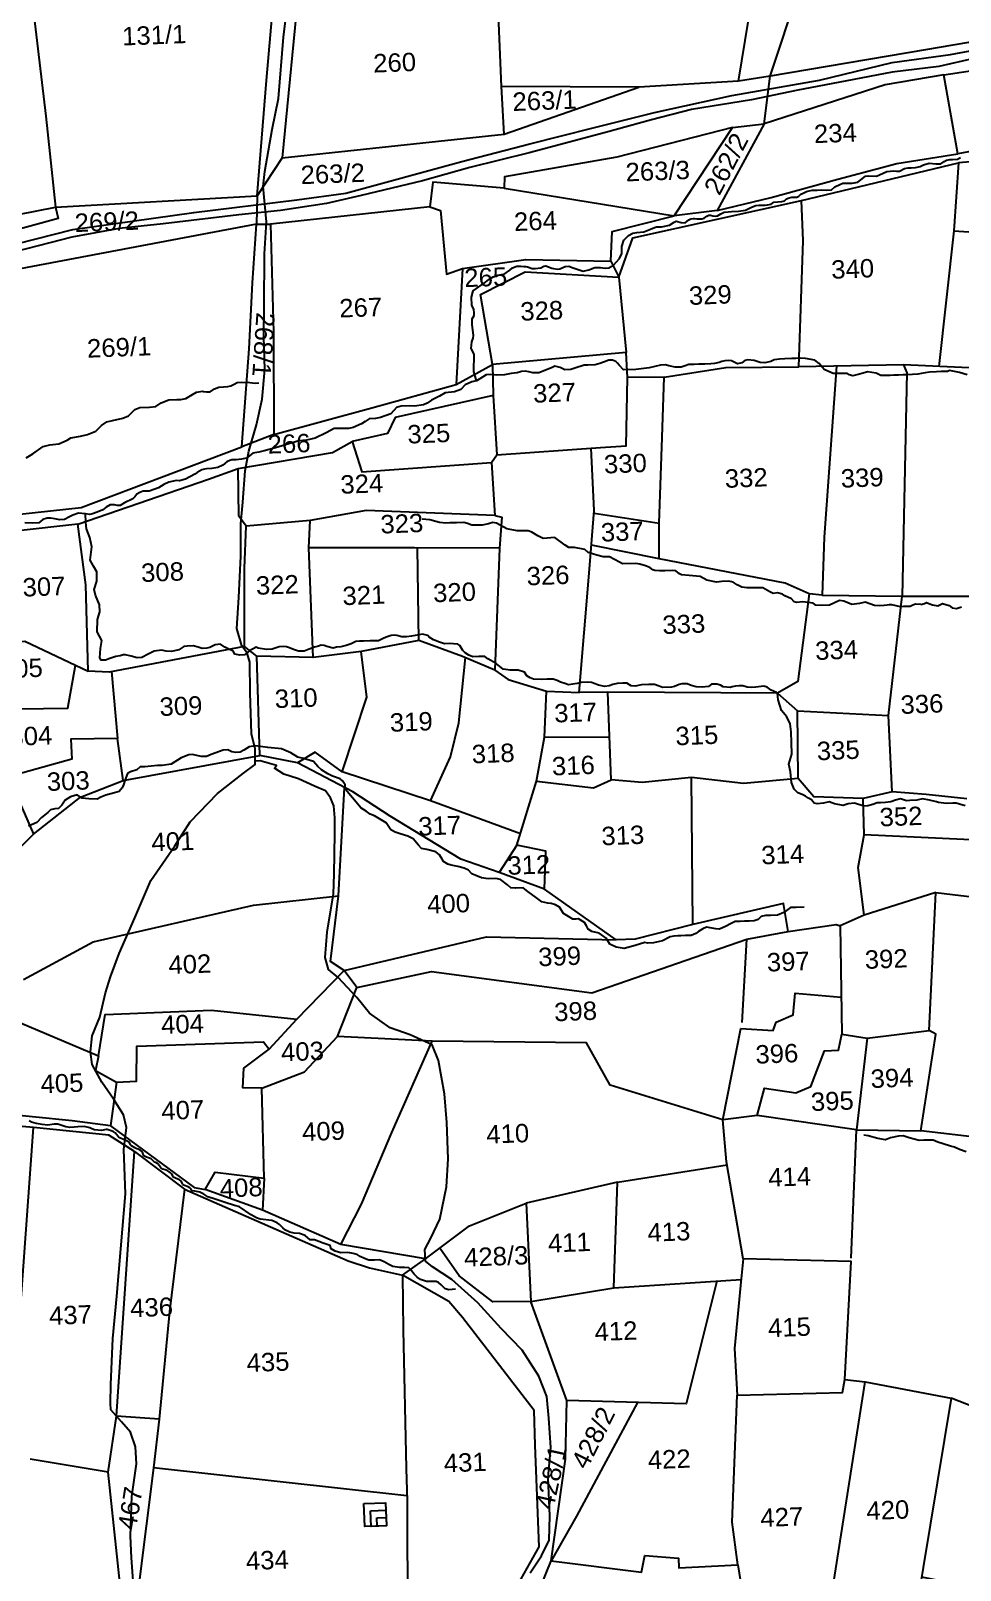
# Model space of a CAD drawing. Header units: inches. Extents: x 304037 to 460575, y 1453943 to 1639883.
# Drawn here: x 323095 to 323787, y 1602965 to 1604110 of the extents above; entities that cross this region are included whole.
import ezdxf

# ---------------------------------------------------------------- set-up
doc = ezdxf.new("R2010")
doc.units = ezdxf.units.IN
doc.header["$MEASUREMENT"] = 0
for name, color, linetype in [('NALA', 4, 'Continuous'), ('SQUAREWELL', 5, 'Continuous'), ('SURVEY_BND', 7, 'Continuous'), ('SURVEY_NO', 7, 'Continuous')]:
    doc.layers.add(name, color=color, linetype=linetype)
doc.layers.add('ROAD', color=1, linetype='Continuous', lineweight=25)
doc.styles.get("Standard").update_dxf_attribs({"font": 'arial.ttf'})

# ---------------------------------------------------------------- blocks, each defined once
blk = doc.blocks.new('KULLURU')
at = {"layer": 'NALA'}
for points in [[(152.36, 422.29), (152.02, 428.76), (152.42, 431.45), (154.06, 439.06), (155.45, 444.67), (156.81, 455.78), (158.29, 465.14), (159.16, 474.36), (159.36, 481.29), (160, 491.29), (161.16, 504.26), (162, 518.66), (162.2, 528.85), (163.44, 540.75), (163.44, 541.98), (163.64, 552.45), (163.2, 567.98), (162.52, 574.03), (162.56, 581.52), (161.56, 590.09), (160.45, 596.76), (159.11, 608.36), (157.99, 617.34)], [(227.79, 419.21), (228.52, 419.17), (228.85, 419.37), (229.24, 419.67), (229.61, 419.84), (229.99, 419.87), (230.23, 419.86), (230.65, 419.77), (231.56, 419.73), (232.01, 419.84), (232.54, 420.19), (232.91, 420.35), (233.2, 420.38), (233.63, 420.23), (234.11, 420.13), (234.45, 420.17), (235.07, 420.53), (235.71, 420.83), (236.43, 420.85), (237.05, 420.85), (238.31, 420.91), (239.56, 421), (240.69, 421.54), (241.5, 421.78), (242.05, 421.81), (243.17, 421.81), (243.61, 421.84), (244.3, 421.93), (244.78, 422.26), (246.23, 422.34), (246.75, 422.47), (247.14, 422.79), (247.62, 422.98), (248.11, 423.04), (248.5, 423.04), (249.04, 423.03), (249.4, 423.18), (249.79, 423.51), (250.17, 423.72), (250.81, 423.96), (251.32, 424.06), (251.88, 424.17), (252.75, 424.18), (253.57, 424.21), (254.4, 424.11), (255.39, 424.08), (256.01, 424.63), (256.9, 425.04), (257.47, 425.23), (259.15, 425.17), (260.19, 425.32), (260.8, 425.7), (261.66, 426.33), (262.12, 426.37), (263.67, 426.3), (264.24, 426.52), (264.89, 426.79), (265.56, 427.06), (266.76, 427.12), (267.32, 427.05), (267.87, 427.05), (268.8, 427.48), (269.45, 427.54), (270, 427.56), (270.82, 427.56), (271.65, 427.75), (272.28, 428.01), (273.3, 428.26), (274.55, 428.07), (275.42, 428.07), (276.08, 428.47), (276.48, 428.68), (277.08, 428.79), (277.59, 428.79), (278.5, 428.79), (279.05, 429.06)], [(118.61, 172.7), (118.36, 180.22), (118.32, 184.17), (118.86, 191.39), (119.96, 197.26), (119.89, 200.41), (119.07, 203.1), (117.48, 205.02), (115.67, 207.32), (115.67, 208.52), (115.81, 211.92), (116.52, 220.24), (117.58, 227.92), (118.61, 236.53), (119.85, 246.51), (119.85, 254.53), (120.49, 258.53), (120.03, 260.84), (118.4, 263.73), (116.34, 266.96), (114.71, 270.25), (114.5, 272.54), (114.92, 275.48), (116.45, 278.77), (117.66, 283.21), (118.65, 286.05), (120.42, 290.27), (123.51, 296.62), (126.71, 303.3), (131.32, 309.43), (134.27, 313.66), (139.44, 318.62), (144.31, 322.15), (146.47, 323.67), (146.61, 326.51), (146.01, 329.27), (146.08, 336.73), (146.22, 342.3), (145.83, 343.97), (144.91, 345.35), (144.13, 348.54), (144.7, 354.15), (145.37, 361.67), (145.55, 367.54), (146.12, 371.47), (146.72, 377.18), (147.54, 380.73), (149.1, 385.45), (150.37, 390.09), (151.05, 395.42), (151.08, 401.37), (151.33, 406.88), (151.8, 416.47), (152.36, 422.29)], [(189.45, 391.87), (189.06, 393.6), (189.23, 396.73), (188.74, 397.82), (188.85, 398.98), (189.12, 399.69), (189.2, 400.12), (189.07, 402.17), (189.12, 403.18), (189.5, 403.8), (189.53, 404.26), (189.45, 404.86), (189.15, 405.7), (189.15, 407.14), (189.47, 408.25), (191.76, 409.78), (192.41, 410.24), (193.22, 410.67), (194.07, 410.97), (194.75, 411.05), (195.26, 411.11), (196.27, 411.76), (196.81, 412.17), (197.6, 412.47), (198.3, 412.41), (198.9, 412.36), (199.23, 412.3), (199.53, 412.25), (200.37, 411.92), (200.94, 411.92), (201.94, 411.98), (202.49, 412.25), (202.89, 412.33), (203.93, 411.84), (204.25, 411.76), (205.04, 411.6), (205.42, 411.68), (206.37, 412.06), (207.05, 412.09), (207.86, 411.73), (209.64, 411.06), (210.65, 411.28), (211.79, 411.63), (212.82, 411.63), (213.66, 411.47), (214.32, 411.49), (215.21, 411.93), (216.35, 413.12), (216.79, 414.04), (216.81, 415.26), (217.25, 416.41), (218.1, 417.26), (218.96, 417.66), (219.67, 417.74), (220.97, 417.82), (222.17, 418.26), (222.9, 418.53), (223.26, 418.61), (224.21, 418.61), (225.65, 418.86), (226.51, 419.37), (226.89, 419.51), (227.79, 419.21)], [(268.69, 348.03), (269.37, 348.22), (269.7, 348.39), (270.15, 348.18), (270.8, 347.9), (271.76, 347.66), (272.11, 347.87), (272.6, 348.08), (273.84, 347.69), (274.33, 347.22), (275.13, 347.06), (276.09, 347.36)], [(275.32, 311.11), (274.29, 311.47), (273.72, 311.64), (273.1, 311.66), (271.97, 311.66), (270.48, 311.88), (270.16, 312.02), (268.89, 312.42), (267.63, 312.68), (266.56, 312.46), (265.31, 312.46), (264.69, 312.46), (263.58, 312.82), (262.71, 312.66), (261.81, 312.34), (260.88, 312.28), (259.95, 312.28), (259.31, 312.28), (258.54, 311.98), (257.6, 311.78), (256.89, 311.78), (255.24, 312.4), (254.03, 312.3), (253.16, 312.04), (251.55, 312.42), (250.64, 312.78), (249.59, 312.61), (248.42, 312.55), (247.86, 312.67), (247.4, 313.28), (246.91, 313.64), (246.37, 314.02), (245.74, 314.31), (245, 314.65), (244.35, 315.36), (243.87, 316.61), (243.79, 318.54), (243.57, 319.91), (244.13, 321.71), (244.17, 323.87), (244.17, 325.79), (244.09, 327.26), (243.49, 328.56), (242.6, 329.77), (242.06, 331.69), (241.98, 332.92), (241.79, 333.08), (240.85, 333.54), (240.14, 334.09), (239.52, 334.31), (238.07, 334.19), (237.34, 334.15), (236.51, 334.23), (235.75, 334.51), (235.08, 334.55), (234.4, 334.53), (233.79, 334.39), (233.43, 334.31), (232.14, 334.47), (231.7, 334.79), (231.01, 335.02), (230.05, 335.02), (229.46, 334.63), (228.33, 334.57), (227.24, 334.65), (226.36, 334.95), (225.65, 335.29), (224.64, 335.33), (224.18, 335.21), (223.27, 334.85), (222.77, 334.79), (221.1, 334.79), (220.49, 335.03), (219.67, 335.39), (218.66, 335.4), (217.31, 335.39), (216.14, 335.21), (215.4, 335.31), (214.65, 335.82), (213.95, 335.86), (212.92, 335.8), (212.11, 335.66), (211.41, 335.44), (210.6, 335.4), (209.46, 335.65), (208.88, 335.91), (208.23, 336.2), (207.59, 336.26), (206.36, 336.26), (205.63, 336.12), (204.04, 335.91), (203.36, 336.18), (202.59, 336.48), (202.03, 336.78), (201.28, 337.08), (200.19, 337.12), (199.08, 337.12), (197.71, 337.18), (197.09, 337.45), (196.52, 337.89), (196.14, 338.52), (194.97, 338.98), (193.54, 339), (192.23, 339.24), (191, 340.32), (189.54, 341.21), (189, 341.69), (187.91, 341.73), (186.84, 341.73), (186.14, 342.02), (185.49, 342.5), (185.07, 342.92), (184.57, 343.87), (184.22, 344.09), (183.4, 344.18), (182.77, 344.26), (181.77, 344.26), (180.9, 344.62), (179.79, 345.1), (179.03, 345.57), (178.78, 345.89), (177.84, 346.19), (175.84, 345.92), (174.91, 345.82), (174.04, 345.82), (173.18, 346.1), (172.77, 346.22), (172.13, 346.14), (171.22, 345.9), (170.54, 345.6), (169.77, 345.31), (168.3, 345.31), (167.05, 345.31), (166.34, 345.33), (165.68, 345.31), (164.79, 344.91), (163.85, 344.67), (162.9, 344.43), (162.11, 344.45), (161.46, 344.27), (160.33, 344.63), (159.87, 344.83), (159.3, 344.93), (158.86, 344.73), (158.08, 344.59), (157.11, 344.25), (156.2, 343.92), (155.19, 343.98), (154.45, 344.25), (153.34, 344.69), (153.02, 344.83), (152.49, 344.93), (151.69, 344.91), (151.31, 344.77), (150.4, 344.49), (149.33, 344.51), (147.86, 344.81), (147.52, 345.01), (146.25, 344.35), (145.32, 343.68), (144.49, 343.66), (143.59, 343.9), (143.29, 344.41), (141.81, 345.24), (141.01, 345.8), (140.08, 345.69), (139.05, 345.26), (138.52, 345.16), (137.67, 345.16), (136.93, 345.43), (136.02, 345.66), (134.95, 345.66), (134.32, 345.62), (133.4, 345.05), (132.05, 344.81), (131.1, 344.88), (130.24, 345.12), (128.94, 344.97), (127.79, 344.48), (126.65, 343.92), (125.77, 343.91), (124.69, 344.24), (123.7, 344.55), (123.23, 344.55), (122.7, 344.37), (121.89, 344.27), (120.77, 343.99), (120.01, 343.69), (119.2, 343.7), (118.96, 344.19), (119.17, 345.83), (119.45, 347.31), (118.71, 348.92), (118.85, 351.16), (119.32, 352.51), (119.27, 353.83), (118.64, 355.61), (118.44, 356.64), (119, 358.14), (119.06, 359.8), (118.47, 360.9), (117.94, 362.02), (118.33, 364.42), (118.01, 366.15), (117.47, 367.7), (117.41, 368.88), (117.4, 370.44), (116.11, 370.63), (115.09, 370.29), (114.45, 370.01), (113.55, 369.57), (112.69, 369.57), (111.77, 369.78), (111, 369.93), (110.4, 369.93), (109.6, 369.7), (108.82, 369.17), (107.6, 369.12), (106.32, 369.23)], [(107, 381.05), (108.23, 381.77), (110.2, 382.99), (111.41, 383.24), (113.06, 383.37), (114.58, 383.97), (115.25, 384.37), (117.03, 384.65), (118.32, 384.86), (119.84, 385.41), (120.93, 386.39), (121.92, 387.07), (122.95, 387.23), (124.85, 387.58), (125.9, 388), (127.09, 389.06), (128.01, 389.42), (129.82, 389.4), (130.93, 389.47), (131.94, 390.14), (133.36, 390.62), (134.79, 390.59), (135.54, 390.59), (136.47, 390.75), (137.71, 391.39), (138.44, 391.83), (139.52, 391.92), (139.71, 391.87), (140.26, 391.81), (140.94, 391.76), (141.77, 392.31), (142.52, 392.54), (143.39, 392.56), (144.17, 392.6), (144.76, 392.73), (145.33, 392.99), (145.93, 393.25), (146.75, 393.31), (148.21, 393.18), (149.21, 393.05), (149.84, 393.09)], [(278.71, 389.52), (277.35, 389.95), (275.55, 390.39), (275.19, 390.27), (274.04, 390.27), (273.21, 390.27), (271.9, 390.27), (271.14, 390.17), (269.78, 389.95), (267.8, 389.95), (267.09, 389.95), (266.22, 389.95), (265.39, 389.95), (264.75, 389.95), (263.68, 389.95), (263, 390), (262.2, 390.44), (260.61, 390.76), (259.83, 390.56), (258.9, 390.32), (257.95, 390.15), (257.25, 390.32), (256.83, 390.59), (254.37, 390.71), (253.4, 391.15), (252.79, 391.46), (251.91, 392.61), (251.14, 393.25), (249.48, 393.64), (248.46, 393.69), (247.68, 393.69), (246.97, 393.69), (245.68, 393.69), (244.71, 393.69), (243.71, 393.59), (243.12, 393.32), (242, 393.13), (241.2, 393.23), (240.12, 393.59), (238.98, 393.79), (238.39, 393.66), (237.84, 393.3), (237.04, 393.15), (235.99, 393.69), (235.43, 393.79), (234.75, 393.76), (234.23, 393.67), (233.7, 393.52), (232.89, 393.32), (232.21, 393.32), (231.09, 393.32), (230.02, 393.32), (229.14, 393.32), (228.16, 393.32), (227.51, 393.11), (226.75, 392.89), (225.68, 392.96), (224.56, 393.25), (223.97, 393.45), (223.02, 393.45), (220.97, 393.01), (218.51, 392.84), (216.24, 392.86), (215.52, 393.75), (215.2, 394.09), (214.96, 394.4), (214.32, 394.66), (213.69, 394.69), (212.87, 394.42), (212.03, 394.18), (211.16, 393.94), (209.84, 393.94), (209.12, 393.94), (207.41, 393.51), (206.69, 393.27), (205.59, 393.27), (204.74, 393.72), (203.78, 394.01), (203.21, 393.72), (200.87, 392.88), (199.74, 392.96), (199.01, 393.12), (198.35, 393.27), (197.72, 393.27), (196.88, 393.08), (195.79, 392.95), (194.57, 392.76), (193.15, 392.76), (192.02, 392.91), (191.28, 392.91), (190.05, 392.23), (189.45, 391.87), (188.58, 391.75), (187.34, 391.22), (186.54, 390.4), (185.37, 390.02), (183.67, 389.9), (182.61, 389.33), (181.98, 389.08), (181.11, 388.7), (180.32, 388.15), (179.67, 387.9), (178.02, 387.71), (177.06, 387.81), (175.57, 387.81), (174.72, 387.57), (173.61, 386.49), (171.76, 385.87), (170.82, 385.75), (169.68, 385.75), (168.92, 385.27), (168.25, 384.88), (166.7, 384.28), (165.91, 384.14), (163.22, 384.21), (161.72, 383.49), (159.73, 382.6), (158.11, 382.28), (156.7, 382.22), (152.42, 381.14), (150.34, 380.64), (149.33, 380.45), (148.25, 380.32), (147.07, 379.46), (146.15, 379.27), (145.19, 379.24), (144.42, 379.24), (143.53, 379), (142.71, 378.35), (141.81, 377.95), (140.68, 377.78), (139.72, 377.76), (139.34, 377.76), (138.89, 377.63), (137.97, 377.2), (137.54, 376.89), (135.8, 376.07), (134.75, 375.78), (134.2, 375.88), (132.8, 375.64), (131.84, 375.25), (130.85, 374.65), (129.11, 374.16), (128.05, 374.16), (127.45, 373.97), (126.9, 373.65), (126.47, 373.22), (126.1, 372.86), (124.56, 372.16), (123.79, 371.73), (123.19, 371.73), (122.71, 371.89), (121.92, 371.92), (121.2, 371.53), (120.57, 371.05), (119.52, 370.66), (118.65, 370.42), (118.19, 370.3), (117.4, 370.44)], [(268.69, 348.03), (267.74, 348.15), (267.22, 347.98), (266.74, 347.78), (266.1, 347.78), (265.5, 347.78), (264.98, 347.78), (263.39, 348.2), (262.91, 348.2), (262.54, 348.15), (262.02, 348.13), (261.12, 348.13), (260.25, 348.2), (258.58, 348.85), (257.56, 348.65), (256.12, 348.55), (254.73, 349.2), (253.93, 349.34), (252.04, 348.57), (250.55, 348.57), (249.55, 348.67), (249.13, 349.07), (247.26, 349.37), (246.07, 349.32), (245.69, 349.44), (245.2, 350.02), (244.03, 350.56), (243.6, 350.89), (242.71, 351.21), (241.93, 351.12), (241.33, 351.44), (240.05, 352.19), (239.45, 352.25), (238.41, 352.25), (237.24, 352.29), (236.24, 352.48), (235.42, 352.94), (234.73, 353.41), (233.91, 353.67), (232.64, 353.64), (231.68, 353.58), (229.92, 354.02), (228.77, 354.72), (226.76, 354.95), (225.39, 355.15), (225.03, 355.34), (224.33, 355.88), (223.73, 355.97), (222.39, 355.99), (221.38, 356.02), (220.52, 356.1), (220.18, 356.24), (219.68, 356.68), (218.87, 357.04), (217.85, 357.38), (217.14, 357.53), (214.73, 357.58), (214.18, 357.86), (212.39, 358.95), (211.24, 358.98), (210.11, 359.34), (208.52, 359.87), (207.98, 360.44), (206.11, 360.87), (205.06, 360.93), (204.4, 361.36), (202.56, 362.81), (200.46, 362.74), (199.54, 363.28), (198.46, 363.99), (197.81, 364.23), (196.68, 364.3), (195.8, 364.3), (193.94, 364.74), (192.1, 365.87), (191.43, 365.98), (190.6, 365.8), (189.45, 365.6), (187.61, 365.68), (186.78, 365.98), (186.16, 366.19), (184.82, 366.2), (183.58, 366.22), (182.87, 366.22), (181.73, 366.38), (181.06, 366.58), (179.95, 366.92), (178.59, 367.09)], [(245.3, 293.83), (243.86, 293.83), (242.8, 293.83), (241.61, 293.01), (240.41, 292.55), (239.17, 292.55), (238.2, 292.55), (237.42, 292.4), (236.87, 291.9), (236.12, 291.69), (235.21, 291.69), (234.39, 291.69), (233.55, 291.69), (232.65, 291.69), (231.83, 291.33), (230.97, 290.93), (229.77, 290.39), (229.09, 290.53), (227.43, 290.89), (226.75, 290.57), (225.91, 290.13), (225.4, 289.77), (224.58, 289.48), (223.51, 289.48), (222.71, 289.48), (222.16, 289.48), (221.41, 289.48), (220.75, 289.35), (219.32, 288.68), (217.66, 288.4), (216.65, 288.4), (216.09, 288.49), (214.32, 288.07), (212.3, 287.56), (210.83, 287.88), (209.71, 288.45), (209.1, 289.6), (207.82, 290.53), (206.52, 290.89), (205.89, 291.33), (205.6, 291.96), (205.24, 292.59), (204.19, 293.27), (203.77, 293.27), (203.14, 293.29), (202.4, 293.79), (201.5, 294.36), (200.8, 295.56), (200.11, 295.98), (199.31, 296.29), (198.7, 296.35), (197.67, 296.67), (196.72, 297.4), (195.19, 298.62), (194.36, 299.33), (192.99, 299.29), (192.09, 299.44), (191.52, 299.96), (190.3, 300.99), (189.44, 301.22), (188.03, 301.22), (186.85, 301.41), (185.8, 301.92), (185.13, 302.21), (184.52, 302.9), (183.76, 303.32), (182.61, 303.7), (181.41, 303.93), (180.82, 304.14), (180.02, 304.71), (179.79, 305.13), (179.35, 305.91), (178.7, 306.5), (177.1, 307), (176.11, 307.23), (175.63, 307.8), (174.69, 309.03), (173.74, 309.56), (172.38, 310), (171.49, 310.36), (170.67, 310.84), (170.34, 311.36), (169.9, 312.1), (167.81, 313.46), (167.06, 313.82), (166.34, 314.37), (165.4, 315.02), (164.87, 315.69), (163.97, 316.91), (162.73, 318.48), (162.71, 319.34), (162.23, 320.1), (161.83, 320.43), (160.48, 320.98), (159.62, 321.42), (158.51, 322.22), (157.86, 322.83), (157.1, 323.8), (155.31, 324.43), (154.28, 324.72), (153.06, 325.5), (151.36, 326.32), (148.92, 326.69), (146.69, 327.07), (145.54, 326.89), (144.51, 326.37), (143.86, 325.99), (143.04, 325.95), (142.3, 326.12), (141.63, 326.52), (140.75, 326.49), (138.52, 325.8), (137.68, 325.44), (136.69, 325.47), (135.91, 325.74), (135.07, 325.91), (134.46, 325.89), (133.05, 325.38), (131.22, 324.33), (129.54, 324.12), (128.72, 324.18), (126.38, 324.02), (125.56, 324.02), (124.9, 323.5), (123.73, 323.18), (123.22, 322.91), (122.65, 321.69), (122.4, 320.87), (122.13, 320.33), (121.54, 319.72), (120.7, 319.49), (119.08, 319.13), (118.2, 318.8), (117.48, 318.48), (115.97, 318.59), (114.79, 318.73), (114.45, 318.96), (113.86, 319.38), (112.67, 319.08), (111.64, 318.53), (111.03, 317.61), (110.4, 317.02), (109.71, 317), (108.93, 316.87), (108.43, 316.41), (107.23, 315.55), (106.37, 314.63), (104.81, 314.04)], [(190.77, 174.67), (191.51, 175.76), (192.96, 177.67), (194.48, 180.49), (194.77, 184.89), (194.73, 191.84), (195.4, 197.3), (195.26, 202.66), (195.05, 206.61), (193.74, 210.41), (190.92, 215.21), (187.24, 219.3), (183.17, 224.16), (178.61, 228.6), (175.15, 231), (173.95, 232.13), (173.88, 234.21), (175.08, 236.26), (176.85, 239.64), (178.26, 245.49), (178.76, 250.59), (178.79, 257.19), (178.61, 262.44), (177.73, 268.54), (176.67, 271.4), (172.78, 273.37), (169.18, 274.78), (165.53, 277.64), (163.31, 280.57), (160.09, 284.31), (158.36, 285.82), (157.87, 288.08), (158.4, 292.62), (159.84, 299.6), (160.06, 303.18), (160.45, 310.55), (160.62, 313.4), (160.52, 315.58), (159.92, 317.06), (159.07, 318.37), (157.13, 319.29), (154.23, 320.73), (151.65, 321.69), (149.96, 322.85), (150.33, 323.3), (147.4, 324.32), (146.5, 324.28)], [(139.62, 243.57), (137.93, 244.21), (136.15, 244.86), (134.83, 245.35), (134.07, 245.84), (133.39, 246.24), (132.49, 246.46), (131.95, 246.53), (131.81, 246.85), (131.61, 247.1), (131.3, 247.28), (130.67, 247.57), (130.36, 247.72), (130.3, 247.94), (130.09, 248.37), (129.76, 248.62), (129.46, 248.8), (129.03, 248.98), (128.8, 249.12), (128.59, 249.3), (128.59, 249.43), (128.44, 249.75), (128.2, 249.99), (127.96, 250.16), (127.62, 250.4), (127.21, 250.56), (126.84, 250.72), (126.49, 250.95), (126.23, 251.34), (125.89, 251.77), (125.61, 251.94), (125.38, 252.05), (125.18, 252.2), (124.79, 252.65), (124.31, 252.85), (123.95, 253.02), (123.45, 253.26), (123.28, 253.73), (123.07, 254.11), (122.81, 254.32), (122.5, 254.49), (122.21, 254.61), (121.87, 254.8), (121.27, 255.17), (121.12, 255.37), (120.94, 255.78), (120.54, 256.06), (120.05, 256.29), (119.48, 256.55), (119.04, 256.78), (118.7, 257.25), (118.41, 257.64), (118.04, 257.93), (116.96, 258.32), (116.78, 258.32), (115.94, 258.19), (115.26, 258.25), (114.68, 258.34), (114.22, 258.52), (113.86, 258.72), (113.33, 258.91), (112.8, 259.02), (111.67, 259.03), (110.99, 258.96), (110.21, 258.96), (109.47, 259.11), (108.77, 259.36), (108.02, 259.61), (107.35, 259.66), (106.19, 259.55), (105.2, 259.69), (104.09, 259.88), (103.27, 260.18), (102.85, 260.45)], [(273.03, 248.18), (271.85, 248.63), (270.97, 249.09), (270.22, 249.3), (268.95, 249.78), (267.95, 250.11), (267.14, 250.5), (265.44, 250.57), (264.6, 250.57), (262.78, 251.11), (261.73, 251.5), (260.85, 251.5), (259.4, 251.23), (258.49, 250.93), (257.1, 251.23), (255.35, 251.8), (254.56, 251.95)], [(179.19, 226.79), (178.01, 226.71), (177.31, 226.94), (176.65, 227.68), (176.14, 228.15), (175.71, 228.31), (174.81, 228.35), (173.95, 228.42), (172.9, 228.81), (172.28, 229.24), (171.81, 229.83), (171.14, 230.72), (170.87, 231.04), (170.09, 231.11), (169.23, 231.11), (167.98, 231.35), (167.24, 231.74), (166.42, 232.25), (165.6, 232.67), (164.66, 232.67), (163.65, 232.67), (162.87, 233.03), (162.09, 233.42), (161.58, 233.81), (160.84, 234.04), (159.86, 234.23), (158.57, 234.23), (157.6, 234.55), (156.89, 235.01), (156.72, 235.62), (155.47, 236.09), (153.9, 236.75), (153.12, 236.83), (152.23, 237.61), (151.21, 238.04), (150.24, 238.11), (149.45, 238.35), (148.71, 238.74), (148.2, 239.21), (147.66, 239.79), (147.23, 240.14), (146.25, 240.61), (144.18, 240.92), (143.52, 241.16), (142.54, 241.78), (140.47, 243.3), (139.62, 243.57)]]:
    blk.add_lwpolyline(points, dxfattribs=at)
at = {"layer": 'ROAD'}
for points in [[(96.38, 417.83), (117.12, 422.26), (139.21, 424.49), (158.06, 426.09), (167.04, 426.97), (188.34, 431.86), (200.84, 434.6), (212.48, 437.07), (223.74, 439.44), (237.93, 441.97), (253.99, 444.16), (267.3, 446.87), (277.98, 447.89), (296.96, 450.65), (313.58, 451.33)], [(282.17, 446.98), (275.74, 445.77), (267.26, 445.09), (256.06, 443.37), (249.94, 442.49), (241.49, 441.07), (230.47, 439.72), (223.12, 438.1), (214.7, 436.11), (200.62, 432.99), (189.73, 430.73), (181.05, 428.63), (169.76, 426.39), (163.41, 425.21), (155.03, 424.23), (147.42, 423.79), (133.57, 422.64), (125.53, 422.1), (116.86, 420.87), (106.62, 418.68)]]:
    blk.add_lwpolyline(points, dxfattribs=at)
at = {"layer": 'SQUAREWELL'}
for points in [[(161.02, 188.44), (164.96, 188.44), (164.96, 184.25), (161.02, 184.25)], [(162.18, 187.11), (164.96, 187.11), (164.96, 184.25), (162.18, 184.25)], [(163.28, 185.75), (164.96, 185.75), (164.96, 184.25), (163.28, 184.25)]]:
    blk.add_lwpolyline(points, close=True, dxfattribs=at)
at = {"layer": 'SURVEY_BND'}
for points in [[(155.68, 433.81), (150.89, 427.11), (153.36, 448), (156.1, 469.43), (157.68, 481.14), (160.14, 520.7), (163.5, 522.39)], [(245.03, 445.24), (239.24, 444.55), (244.42, 469.98), (245.37, 477.1), (250.9, 510.65), (257.32, 510.01)], [(294.19, 451.62), (273.45, 448.94), (245.03, 445.24), (250.85, 460.78), (261.94, 469.2), (274.67, 479.04), (290.08, 490.59), (292.64, 492.06), (296.05, 491.74)], [(109.87, 482.59), (113.01, 443.1), (114.12, 426.48), (150.89, 427.11)], [(239.24, 444.55), (221.06, 444.18), (196.06, 445.26), (196.05, 462.65), (197.59, 478.78), (245.29, 476.56)], [(160.17, 466.74), (155.68, 433.81), (196.23, 436.54), (196.06, 445.26)], [(297.85, 432.58), (278.6, 429.79), (276.63, 444.21), (298.06, 446.64)], [(196.23, 436.54), (221.06, 444.18)], [(276.63, 444.21), (265.85, 442.83), (243.6, 436.58), (234.41, 421.18), (244.33, 423.12), (256.6, 426), (267.47, 428.44), (278.6, 429.79)], [(243.6, 436.58), (245.03, 445.24)], [(237.8, 436.15), (216.57, 431.58), (196.01, 428.8), (195.88, 426.76), (226.6, 420.52)], [(234.41, 421.18), (226.6, 420.52), (237.8, 436.15), (243.6, 436.58)], [(295.18, 428.89), (278.69, 428.14), (277.33, 415.76), (293.54, 414.09)], [(150.89, 427.11), (150.57, 421.96), (93.93, 413.52), (93.8, 423.27), (114.12, 426.48)], [(114.12, 426.48), (114.52, 424.38), (93.85, 419.58)], [(195.88, 426.76), (182.9, 428.34), (182.22, 423.86), (184.14, 423.09), (184.73, 411.5), (187.68, 412.43), (199.3, 413.59), (214.71, 412.69), (215.18, 418.11), (226.6, 420.52)], [(267.22, 391.78), (248.2, 392.17), (249.88, 415.03), (249.84, 422.38), (278.69, 428.14)], [(182.22, 423.86), (153.08, 421.83), (152.88, 402.15), (152.24, 383.53), (170.22, 387.7), (185.73, 391.36)], [(152.24, 383.53), (146.3, 381.54), (148.35, 399.3), (149.43, 411.3), (150.57, 421.96), (153.08, 421.83)], [(214.71, 412.69), (216.05, 409.71), (218.87, 416.79), (249.84, 422.38)], [(277.33, 415.76), (273.62, 391.22)], [(93.93, 413.52), (96.46, 370.23), (116.66, 371.63), (146.3, 381.54)], [(187.68, 412.43), (185.73, 391.36), (192.5, 394.71)], [(216.05, 409.71), (216.85, 395.95), (192.5, 394.71), (190.8, 407.53), (199.05, 411.39), (216.05, 409.71)], [(192.5, 394.71), (192.37, 389.09), (192.62, 378.26), (211.51, 378.85), (216.23, 379.02), (216.92, 391.39), (216.85, 395.95)], [(223.59, 391.2), (234.87, 392.52), (248.2, 392.17)], [(209.9, 366.98), (221.69, 364.71), (222.83, 380.28), (223.59, 391.2), (216.92, 391.39)], [(255.01, 392.03), (251.57, 360.96), (250.81, 350.44), (265.37, 349.71)], [(289.71, 389.83), (267.22, 391.78), (267.78, 390.26), (265.37, 349.71), (278.57, 349.17), (285.97, 349.36), (287.69, 365.03)], [(192.37, 389.09), (174.37, 385.78), (172.88, 382.94), (166.4, 381.74), (167.95, 376.15), (191.63, 376.9), (192.62, 378.26)], [(191.63, 376.9), (191.83, 367.25), (168.46, 369.06), (158.22, 367.64), (146.5, 367.05), (145.29, 368.97), (145.51, 377.61), (162.76, 379.86), (166.4, 381.74)], [(192.45, 361.26), (190.74, 339.14), (193.12, 337.32), (199.99, 334.94), (205.91, 334.49), (208.57, 356.07), (209.96, 367.49), (209.85, 378.8)], [(145.36, 345.22), (120.58, 341.5), (116.76, 341.8), (116.93, 357.53), (115.94, 368.61), (140, 375.89), (145.51, 377.61)], [(115.94, 368.61), (104.51, 367.78), (102.48, 352.91), (101.71, 347.83), (105.47, 347.72), (116.76, 341.8)], [(191.83, 367.25), (193.07, 366.92), (192.45, 361.26), (176.98, 361.96), (157.8, 362.71), (158.22, 367.64)], [(157.76, 342.74), (147.52, 343.35), (145.36, 345.22), (145.91, 359.46), (146.5, 367.05)], [(250.81, 350.44), (248.47, 350.77), (244.16, 352.89), (221.44, 358.22), (221.69, 364.71)], [(177.1, 345.04), (166.55, 343.46), (157.76, 342.74), (157.8, 362.71)], [(190.74, 339.14), (184.97, 341.85), (177.1, 345.04), (177.52, 361.94)], [(221.44, 358.22), (209.19, 361.19)], [(248.47, 350.77), (245.79, 334.89), (241.98, 332.92), (211.12, 334.32), (205.91, 334.49)], [(241.98, 332.92), (245.47, 329.61), (262.01, 328.07), (265.37, 349.71)], [(95.13, 341.89), (94.96, 335.71), (112.8, 335.21), (114.53, 342.97)], [(162.23, 321.69), (157.48, 325.46), (154.22, 323.68), (147.4, 325.28), (147.52, 343.35)], [(178.12, 315.8), (162.23, 321.69), (167.25, 335.09), (166.55, 343.46)], [(121.03, 341.57), (121.64, 329.37), (113.16, 329.59), (113.16, 325.93), (101.55, 323.18), (95.4, 322.65), (94.96, 335.71)], [(194.23, 309.15), (178.12, 315.8), (178.12, 315.8), (182.04, 323.7), (183.83, 329.79), (185.47, 341.62)], [(199.29, 326.61), (199.99, 334.94)], [(245.15, 317.27), (235.17, 316.72), (225.76, 318.2), (216.76, 317.62), (211.09, 318.36), (211.12, 334.32)], [(105.67, 312.53), (114.45, 318.96), (122.35, 321.69), (121.64, 329.37)], [(262.12, 314.18), (256.81, 313.16), (247.84, 313.85), (245.15, 317.27), (245.47, 329.61)], [(275.66, 312.38), (268.31, 313.43), (262.12, 314.18), (262.01, 328.07)], [(122.35, 321.69), (147.4, 325.28)], [(197.53, 318.64), (199.29, 326.61), (211.1, 326.21)], [(101.55, 323.18), (105.67, 312.53), (103.5, 310.57), (98.42, 311.27)], [(193.52, 307.13), (190.09, 302.27), (183.2, 304.98), (170.68, 313.31), (164.02, 318.01), (154.22, 323.68)], [(102.82, 286.17), (115.75, 292.54), (145.19, 298.08), (160.73, 299.19), (162.58, 318.84)], [(224.96, 291.45), (214.35, 289.17), (210.88, 289.21), (198.21, 298.94), (198.7, 305.83), (193.52, 307.13), (197.53, 318.64), (207.85, 317.02), (211.09, 318.36)], [(242.24, 289.49), (241.59, 294.61), (224.96, 291.45), (225.76, 318.2)], [(281.33, 304.47), (256.75, 306.55), (256.81, 313.16)], [(269.37, 295.55), (256.17, 291.95), (255.42, 300.66), (256.75, 306.55)], [(198.21, 298.94), (190.09, 302.27)], [(100.44, 279.05), (115.94, 271.76), (117.45, 279.22), (136.81, 279.27), (152.27, 277.01), (161.22, 285.54), (158.8, 287.3), (160.73, 299.19)], [(285.13, 249.14), (264.97, 252.28), (268.37, 269.8), (267.19, 270.52), (269.37, 295.55), (277.91, 294.16), (275.49, 282.85), (290.11, 280.23)], [(256.17, 291.95), (251.71, 290.18), (251.29, 270.44), (255.86, 269.57), (267.19, 270.52)], [(161.22, 285.54), (187.31, 290.67), (210.88, 289.21)], [(233.21, 273.25), (234.67, 288.39), (242.24, 289.49), (250.99, 290.44), (251.71, 290.18)], [(229.05, 255.73), (208.78, 262.82), (204.75, 270.71), (176.72, 272.07), (159.51, 273.58), (163.4, 282.4), (177.08, 284.74), (206.08, 279.72), (234.67, 288.39)], [(163.4, 282.4), (161.22, 285.54)], [(235.3, 256.27), (229.05, 255.73), (232.93, 272.19), (238.82, 271.6), (239.41, 273.1), (242.55, 274.33), (243.1, 278.21), (251.43, 277.16)], [(115.94, 271.76), (115.26, 269.15), (118.99, 266.84), (122.64, 266.91), (122.99, 273.28), (146.03, 273.14), (147.02, 271.77), (152.27, 277.01)], [(145.41, 264.76), (153.27, 267.43), (159.51, 273.58)], [(158.67, 235.71), (162.71, 242.92), (168.7, 255.73), (176.72, 272.07)], [(117.62, 258.95), (132.41, 247.15), (134.39, 246.71), (136.31, 249.81), (145.18, 248.36), (145.41, 264.76), (141.93, 264.91), (142.25, 268.5), (147.02, 271.77)], [(253.25, 252.97), (235.3, 256.27), (236.81, 261.19), (242.46, 260.1), (245.29, 261.15), (247.98, 267.57), (250.53, 267.57), (251.29, 270.44)], [(255.86, 269.57), (253.25, 252.97), (264.97, 252.28)], [(118.99, 266.84), (117.62, 258.95), (110.7, 260.12), (96.22, 262.13)], [(97.54, 202.8), (100.06, 227.32), (103.6, 259.19), (92.5, 260.6), (84.34, 258.1), (83.25, 235.09), (80.98, 204.67)], [(114.7, 195.95), (116.62, 206.1), (121.79, 254.13), (117.25, 257.28), (103.6, 259.19)], [(231.76, 230.27), (229.41, 248.05), (229.05, 255.73)], [(121.79, 254.13), (130.64, 246.93), (127, 224.74), (124.39, 205.27), (116.62, 206.1)], [(251.36, 229.66), (253.25, 252.97)], [(130.64, 246.93), (159.87, 232.74), (163.68, 231.3), (169.63, 229.7), (173.94, 232.55), (158.67, 235.71), (144.65, 242.56)], [(145.18, 248.36), (144.65, 242.56), (134.39, 246.71)], [(209.42, 245.12), (229.49, 247.51)], [(192.84, 224.03), (208.03, 225.92), (209.42, 245.12), (192.67, 241.95)], [(173.94, 232.55), (182.2, 238.23), (192.67, 241.95), (192.84, 224.03), (185.89, 224.21), (179.95, 229.22), (176.63, 234.4)], [(249.34, 207.64), (251.36, 229.04), (231.76, 230.27), (231.03, 225.45), (229.52, 214.06), (229.65, 205.51)], [(187.93, 171.77), (192.6, 179.32), (192.6, 197.85), (192.63, 204.18), (180.25, 221.62), (177.91, 224.61), (169.63, 229.7), (169.4, 219.79), (168.93, 194.54), (168.9, 188.64), (168.1, 166.87)], [(226.76, 226.43), (220.34, 204.31), (198.65, 205.79)], [(208.03, 225.92), (231.2, 226.56)], [(194.67, 176.72), (197.97, 195.11), (198.65, 205.79), (192.84, 224.03)], [(228.6, 174.63), (227.88, 182.45), (229.65, 205.51), (248.83, 205.28), (249.34, 207.64), (253.05, 207.04)], [(124.39, 205.27), (122.98, 196.44), (119.54, 175.3), (122.67, 168.29), (120.2, 167.88)], [(211.47, 204.91), (199.58, 184.66), (194.67, 176.72)], [(244.59, 164.02), (253.05, 207.04), (268.57, 203.47), (260.72, 165.23)], [(261.94, 171.16), (264.93, 170.45), (265.41, 167.46), (279.98, 164.79), (295.29, 167.86), (295.42, 171.89), (291.03, 185.51), (279.42, 198.29), (276.51, 199.98), (268.57, 203.47)], [(116.55, 168.47), (114.7, 195.95), (100.66, 198.88)], [(168.9, 189.54), (122.98, 196.44)], [(198.75, 140.55), (194.76, 151.17), (192.25, 165.37), (192.57, 171.99), (194.67, 176.72), (211.04, 174.01), (211.77, 177.04), (217.85, 176.32), (217.85, 174.5), (228.6, 174.63), (230.31, 160.22), (229.78, 158), (227.88, 157.72), (232.13, 147.03), (238.8, 140.86), (230.08, 142.47)]]:
    blk.add_lwpolyline(points, dxfattribs=at)
at = {"layer": 'SURVEY_NO'}
for s, p in [('131/1', (127.43, 455.38)), ('260', (172.91, 448.68)), ('263/1', (197.97, 440.7)), ('234', (252.57, 432.72)), ('263/2', (158.92, 428.89)), ('263/3', (218.04, 427.09)), ('269/2', (117.48, 421.78)), ('264', (197.39, 418.86)), ('265', (187.96, 409)), ('340', (254.76, 407.92)), ('267', (165.01, 404.36)), ('329', (228.68, 404.17)), ('328', (197.91, 402.5)), ('269/1', (118.84, 398.84)), ('327', (199.65, 387.49)), ('325', (176.5, 380.95)), ('266', (151.01, 380.11)), ('324', (163.96, 372.29)), ('330', (212.04, 374.11)), ('332', (233.92, 370.64)), ('339', (255.01, 369.85)), ('323', (170.96, 364.77)), ('337', (210.99, 361.74)), ('307', (105.43, 355.84)), ('308', (127.08, 357.65)), ('322', (147.88, 354.51)), ('326', (197.18, 354.3)), ('321', (163.55, 352.01)), ('320', (180.05, 351.9)), ('333', (221.53, 344.49)), ('305', (100.73, 341.13)), ('334', (249.13, 338.69)), ('309', (129.49, 333.15)), ('310', (150.5, 333.77)), ('304', (101.98, 328.76)), ('319', (171.27, 328.64)), ('317', (201.23, 329.17)), ('336', (264.27, 328.27)), ('318', (185.94, 322.32)), ('315', (223.11, 324.16)), ('303', (108.46, 320.31)), ('316', (200.44, 319.55)), ('335', (248.72, 320.44)), ('401', (127.05, 308.57)), ('317', (175.7, 309.55)), ('352', (259.67, 307.96)), ('313', (208.94, 306.49)), ('312', (191.63, 301.79)), ('314', (237.88, 301.89)), ('400', (176.76, 295.3)), ('402', (129.28, 286.13)), ('399', (196.59, 284.94)), ('397', (238.14, 282.36)), ('392', (255.97, 282.15)), ('404', (127.52, 275.27)), ('398', (199.1, 274.82)), ('403', (149.14, 269.45)), ('396', (235.41, 265.68)), ('405', (105.17, 265.37)), ('394', (256.18, 260.44)), ('407', (126.96, 259.64)), ('409', (152.4, 254.8)), ('395', (245.16, 256.67)), ('410', (185.89, 253.04)), ('408', (137.03, 245.11)), ('414', (236.86, 243.2)), ('411', (196.33, 232.8)), ('413', (214.51, 234.05)), ('428/3', (180.98, 230.82)), ('436', (119.88, 223.98)), ('437', (105.08, 223.16)), ('412', (204.19, 216.36)), ('415', (235.75, 215.84)), ('435', (140.68, 213.19)), ('431', (175.83, 193.54)), ('422', (212.96, 192.68)), ('420', (252.36, 181.88)), ('427', (233.03, 181.36)), ('434', (139.15, 177.17))]:
    blk.add_text(s, height=3.35, dxfattribs=at).set_placement(p)
for s, rotation, p in [('262/2', 60.2269, (234.94, 423.69)), ('268/1', 263.9842, (149.93, 405.96)), ('428/2', 60.9172, (201.79, 192.88)), ('428/1', 75.4498, (195.41, 185.85)), ('467', 78.3756, (119.34, 185.1))]:
    blk.add_text(s, height=3.35, rotation=rotation, dxfattribs=at).set_placement(p)

msp = doc.modelspace()

# ---------------------------------------------------------------- block references
at = {"xscale": 4.08566660901875, "yscale": 4.085666608953034, "zscale": 4.085666609008822, "rotation": 2.230494101978846}
msp.add_blockref('KULLURU', (322715.7, 1602219.6), dxfattribs=at)

doc.saveas('drawing.dxf')
